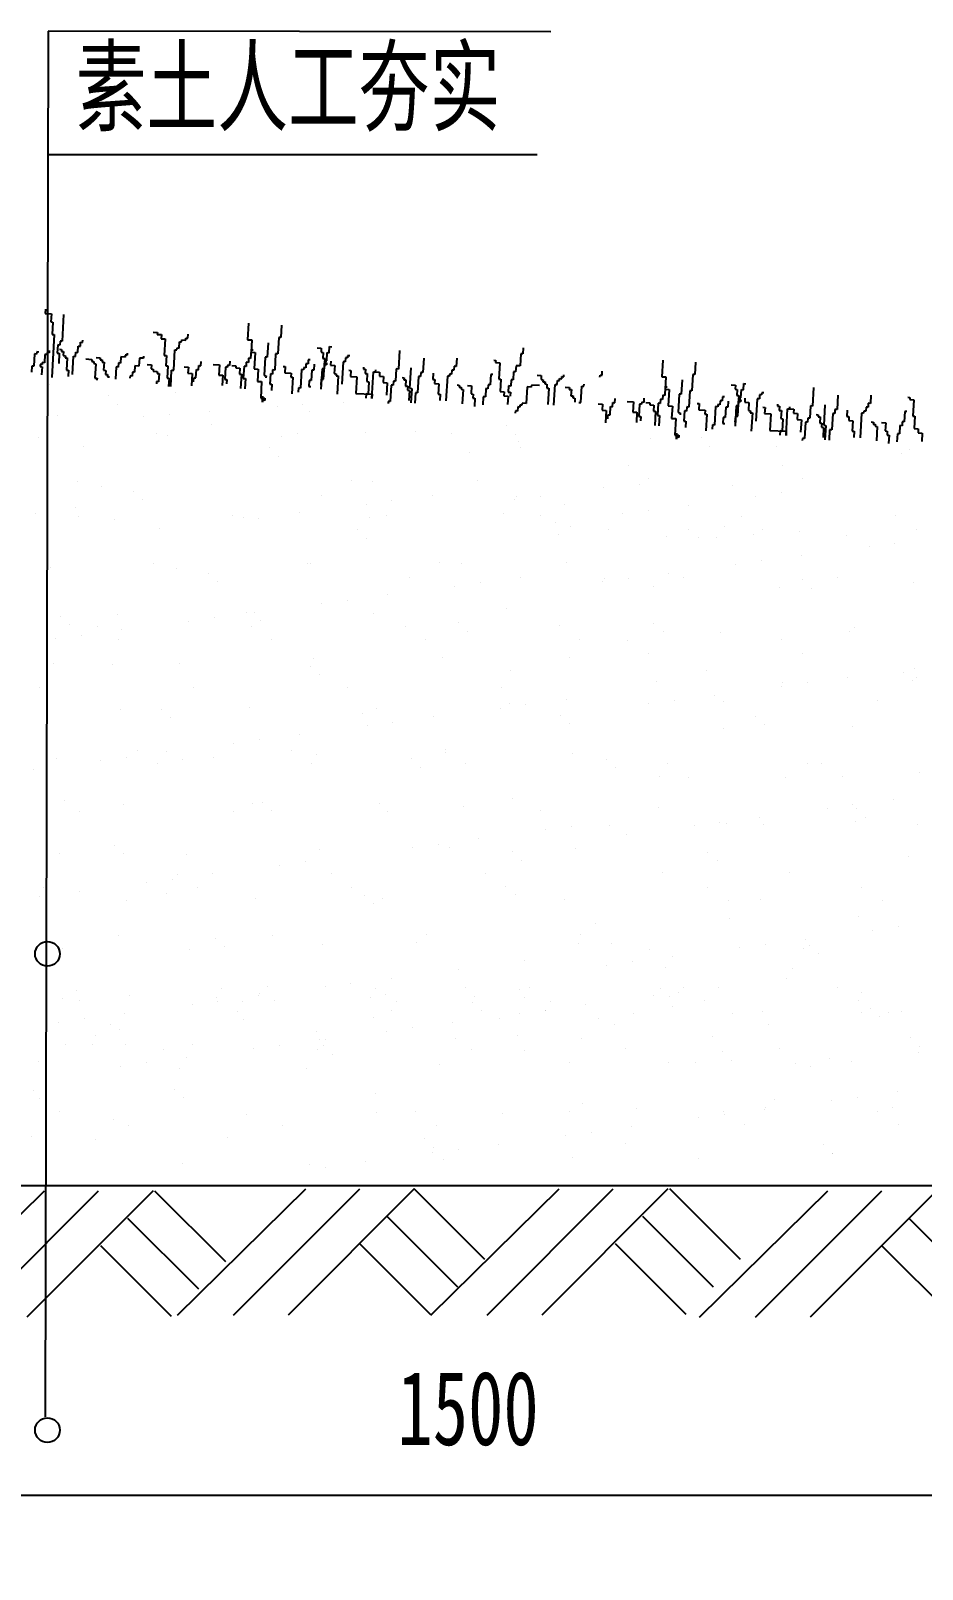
# Model space of a CAD drawing. Extents: x -1852 to 2348, y -1632 to 4031.
# Drawn here: x 326 to 686, y 2846 to 3468 of the extents above; entities that cross this region are included whole.
import ezdxf

# ---------------------------------------------------------------- set-up
doc = ezdxf.new("R2010")
doc.units = 0
doc.header["$MEASUREMENT"] = 0
doc.layers.get('0').update_dxf_attribs({"linetype": 'CONTINUOUS'})
doc.layers.get('DEFPOINTS').update_dxf_attribs({"linetype": 'CONTINUOUS'})
for name, color, linetype in [('LEVEL', 2, 'CONTINUOUS'), ('STAIR', 140, 'CONTINUOUS'), ('TEXT', 41, 'CONTINUOUS'), ('TREE', 3, 'CONTINUOUS')]:
    doc.layers.add(name, color=color, linetype=linetype)
doc.styles.add('HZ', font='simplex.shx', dxfattribs={"width": 0.7, "bigfont": 'hztxt.shx'})
doc.styles.add('STYLE1', font='simsun.ttf', dxfattribs={"width": 0.7})
doc.styles.add('XREF1$0$STYLE3', font='simsun.ttf', dxfattribs={"width": 0.7})
doc.dimstyles.new('STANDARD-1', dxfattribs={"dimscale": 0, "dimtxt": 450, "dimasz": 300, "dimexe": 300, "dimexo": 300, "dimgap": 200, "dimtad": 1, "dimdec": 0, "dimzin": 0, "dimtxsty": 'HZ', "dimcen": 300, "dimdle": 300, "dimclrd": 40, "dimclre": 40, "dimclrt": 41, "dimazin": 3, "dimtfac": 1, "dimtdec": 0, "dimtofl": 0, "dimtmove": 0, "dimatfit": 3, "dimtvp": 1.5, "dimtolj": 1, "dimtzin": 0})

# ---------------------------------------------------------------- blocks, each defined once
blk = doc.blocks.new('DI')
at = {"layer": 'STAIR'}
for p, q in [((-51.91, -51.04), (0, 0)), ((-29.24, -51.04), (21.82, 0.03)), ((43.91, 0.03), (-7.16, -51.04)), ((73.35, -51.04), (124.39, 0)), ((146.47, 0), (95.44, -51.04)), ((72.47, -28.63), (43.86, -0.02)), ((50.65, -51.04), (102.55, 0)), ((175.85, -28.63), (147.24, -0.02)), ((32.82, -11.06), (61.43, -39.67)), ((136.19, -11.06), (164.8, -39.67)), ((21.77, -22.11), (50.38, -50.72)), ((125.15, -22.11), (153.76, -50.72))]:
    blk.add_line(p, q, dxfattribs=at)
blk = doc.blocks.new('_ARCHTICK')
at = {"color": 0, "linetype": 'BYBLOCK', "const_width": 0.15}
blk.add_lwpolyline([(-0.5, -0.5), (0.5, 0.5)], dxfattribs=at)
blk = doc.blocks.new('*D63')
at = {"color": 40, "linetype": 'BYBLOCK'}
for p, q in [((-277.47, 2875.96), (1282.33, 2875.96)), ((-247.47, 2870.14), (-247.47, 2845.96)), ((1252.33, 2870.14), (1252.33, 2845.96))]:
    blk.add_line(p, q, dxfattribs=at)
at = {"layer": 'DEFPOINTS', "color": 0, "linetype": 'BYBLOCK'}
for p in [(-247.47, 2900.14), (1252.33, 2900.14), (1252.33, 2875.96)]:
    blk.add_point(p, dxfattribs=at)
at = {"color": 40, "linetype": 'BYBLOCK', "xscale": 20, "yscale": 20, "zscale": 20, "rotation": 180}
blk.add_blockref('_ARCHTICK', (-247.47, 2875.96), dxfattribs=at)
at = {"color": 40, "linetype": 'BYBLOCK', "xscale": 20, "yscale": 20, "zscale": 20}
blk.add_blockref('_ARCHTICK', (1252.33, 2875.96), dxfattribs=at)
at = {"color": 41, "linetype": 'BYBLOCK', "insert": (502.43, 2910.96), "char_height": 30, "attachment_point": 5, "style": 'XREF1$0$STYLE3'}
blk.add_mtext('\\A1;1500', dxfattribs=at)

msp = doc.modelspace()

# ---------------------------------------------------------------- linework, layer by layer
at = {"color": 40, "linetype": 'BYBLOCK'}
msp.add_line((952.53, 3001.02), (-247.47, 3001.02), dxfattribs=at)
at = {"layer": 'LEVEL', "linetype": 'CONTINUOUS'}
for centre in [(332.28, 3094.94), (332.28, 2902.24)]:
    msp.add_circle(centre, 5, dxfattribs=at)
at = {"layer": 'TEXT', "linetype": 'CONTINUOUS'}
for p, q in [((331.55, 2907.57), (332.68, 3468.25)), ((332.61, 3468.42), (535.9, 3468.09)), ((332.61, 3418.42), (530.33, 3418.42))]:
    msp.add_line(p, q, dxfattribs=at)
at = {"layer": 'TREE', "linetype": 'CONTINUOUS'}
for p, q in [((331.47, 3355.72), (331.38, 3354.06)), ((331.38, 3354.06), (333.87, 3353.92)), ((333.87, 3353.92), (333.67, 3350.6)), ((333.67, 3350.6), (334.5, 3350.55)), ((334.5, 3350.55), (334.21, 3345.57)), ((338.85, 3353.62), (338.22, 3342.84)), ((413.65, 3350.06), (413.26, 3343.43)), ((426.94, 3349.28), (426.65, 3344.3)), ((335.04, 3345.52), (334.02, 3328.11)), ((334.21, 3345.57), (335.04, 3345.52)), ((337.39, 3342.89), (337.29, 3341.23)), ((338.22, 3342.84), (337.39, 3342.89)), ((346.52, 3342.35), (346.57, 3343.18)), ((375.11, 3346.5), (376.77, 3346.4)), ((376.77, 3346.4), (376.72, 3345.57)), ((376.72, 3345.57), (378.38, 3345.48)), ((378.38, 3345.48), (378.28, 3343.82)), ((378.28, 3343.82), (379.94, 3343.72)), ((379.94, 3343.72), (379.55, 3337.08)), ((386.54, 3342.5), (386.59, 3343.33)), ((386.59, 3343.33), (388.25, 3343.23)), ((388.25, 3343.23), (388.3, 3344.06)), ((388.3, 3344.06), (389.13, 3344.01)), ((389.13, 3344.01), (389.23, 3345.67)), ((413.26, 3343.43), (414.93, 3343.33)), ((414.93, 3343.33), (414.63, 3338.35)), ((425.82, 3344.35), (425.43, 3337.72)), ((426.65, 3344.3), (425.82, 3344.35)), ((327.08, 3337.67), (326.79, 3332.69)), ((327.91, 3337.62), (327.08, 3337.67)), ((327.96, 3338.45), (327.91, 3337.62)), ((328.79, 3338.4), (327.96, 3338.45)), ((331.23, 3337.43), (331.04, 3334.11)), ((332.06, 3337.38), (331.23, 3337.43)), ((332.11, 3338.21), (332.06, 3337.38)), ((332.94, 3338.16), (332.11, 3338.21)), ((332.99, 3338.99), (332.94, 3338.16)), ((336.46, 3341.28), (336.26, 3337.96)), ((336.26, 3337.96), (337.09, 3337.91)), ((337.29, 3341.23), (336.46, 3341.28)), ((337.09, 3337.91), (336.85, 3333.77)), ((337.19, 3339.57), (338.02, 3339.52)), ((338.02, 3339.52), (337.97, 3338.69)), ((337.97, 3338.69), (338.8, 3338.65)), ((338.8, 3338.65), (338.71, 3336.99)), ((338.71, 3336.99), (339.54, 3336.94)), ((339.54, 3336.94), (339.49, 3336.11)), ((342.42, 3329.28), (342.86, 3336.74)), ((342.86, 3336.74), (343.69, 3336.69)), ((343.69, 3336.69), (343.79, 3338.35)), ((343.79, 3338.35), (344.62, 3338.3)), ((344.62, 3338.3), (344.76, 3340.79)), ((344.76, 3340.79), (345.6, 3340.74)), ((345.6, 3340.74), (345.69, 3342.4)), ((345.69, 3342.4), (346.52, 3342.35)), ((362.01, 3336.45), (361.87, 3333.96)), ((363.67, 3336.35), (362.01, 3336.45)), ((363.72, 3337.18), (363.67, 3336.35)), ((364.55, 3337.13), (363.72, 3337.18)), ((364.6, 3337.96), (364.55, 3337.13)), ((371.2, 3336.74), (371.15, 3335.91)), ((379.55, 3337.08), (380.38, 3337.03)), ((380.38, 3337.03), (380.14, 3332.89)), ((383.36, 3331.03), (383.85, 3339.33)), ((383.85, 3339.33), (384.68, 3339.28)), ((384.68, 3339.28), (384.73, 3340.11)), ((384.73, 3340.11), (385.56, 3340.06)), ((385.56, 3340.06), (385.71, 3342.55)), ((385.71, 3342.55), (386.54, 3342.5)), ((414.68, 3339.18), (414.49, 3335.86)), ((414.63, 3338.35), (416.29, 3338.25)), ((415.51, 3339.13), (414.68, 3339.18)), ((416.29, 3338.25), (415.9, 3331.62)), ((421.52, 3342.11), (421.18, 3336.3)), ((424.6, 3337.77), (424.21, 3331.13)), ((425.43, 3337.72), (424.6, 3337.77)), ((441.41, 3340.11), (443.07, 3340.01)), ((443.07, 3340.01), (442.97, 3338.35)), ((442.97, 3338.35), (443.8, 3338.3)), ((443.8, 3338.3), (443.66, 3335.81)), ((445.27, 3334.89), (445.46, 3338.2)), ((445.46, 3338.2), (446.29, 3338.16)), ((446.29, 3338.16), (446.44, 3340.64)), ((446.44, 3340.64), (447.27, 3340.6)), ((453.72, 3336.89), (453.67, 3336.06)), ((454.55, 3336.84), (453.72, 3336.89)), ((474.68, 3338.99), (474.24, 3331.52)), ((523.78, 3337.77), (523.49, 3332.79)), ((524.61, 3337.72), (523.78, 3337.77)), ((524.76, 3340.2), (524.61, 3337.72)), ((325.96, 3332.74), (325.81, 3330.25)), ((326.79, 3332.69), (325.96, 3332.74)), ((329.33, 3333.38), (329.28, 3332.55)), ((329.28, 3332.55), (330.11, 3332.5)), ((330.16, 3333.33), (329.33, 3333.38)), ((330.11, 3332.5), (329.91, 3329.18)), ((330.21, 3334.16), (330.16, 3333.33)), ((331.04, 3334.11), (330.21, 3334.16)), ((339.49, 3336.11), (340.32, 3336.06)), ((340.32, 3336.06), (340.03, 3331.08)), ((340.03, 3331.08), (340.86, 3331.03)), ((340.86, 3331.03), (340.71, 3328.55)), ((347.79, 3335.62), (350.29, 3335.47)), ((350.29, 3335.47), (350.24, 3334.64)), ((350.24, 3334.64), (351.07, 3334.6)), ((351.07, 3334.6), (351.02, 3333.77)), ((351.02, 3333.77), (351.85, 3333.72)), ((351.85, 3333.72), (351.51, 3327.91)), ((352, 3336.21), (353.66, 3336.11)), ((353.66, 3336.11), (353.61, 3335.28)), ((353.61, 3335.28), (354.44, 3335.23)), ((354.44, 3335.23), (354.39, 3334.4)), ((354.39, 3334.4), (355.22, 3334.35)), ((355.22, 3334.35), (355.03, 3331.03)), ((355.03, 3331.03), (355.86, 3330.99)), ((355.86, 3330.99), (355.76, 3329.33)), ((360.11, 3332.4), (359.82, 3327.42)), ((360.94, 3332.35), (360.11, 3332.4)), ((361.04, 3334.01), (360.94, 3332.35)), ((361.87, 3333.96), (361.04, 3334.01)), ((366.65, 3330.35), (366.56, 3328.69)), ((367.49, 3330.3), (366.65, 3330.35)), ((367.63, 3332.79), (367.49, 3330.3)), ((369.29, 3332.69), (367.63, 3332.79)), ((369.49, 3336.01), (369.29, 3332.69)), ((371.15, 3335.91), (369.49, 3336.01)), ((372.66, 3333.33), (374.33, 3333.23)), ((374.33, 3333.23), (374.23, 3331.57)), ((374.23, 3331.57), (375.06, 3331.52)), ((375.06, 3331.52), (375.01, 3330.69)), ((375.01, 3330.69), (376.67, 3330.59)), ((376.67, 3330.59), (376.62, 3329.77)), ((380.14, 3332.89), (380.97, 3332.84)), ((380.97, 3332.84), (380.68, 3327.86)), ((382.14, 3324.45), (382.53, 3331.08)), ((382.53, 3331.08), (383.36, 3331.03)), ((387.62, 3332.45), (389.28, 3332.35)), ((389.28, 3332.35), (389.13, 3329.86)), ((392.35, 3328.01), (392.55, 3331.33)), ((392.55, 3331.33), (393.38, 3331.28)), ((393.38, 3331.28), (393.48, 3332.94)), ((393.48, 3332.94), (394.31, 3332.89)), ((394.31, 3332.89), (394.41, 3334.55)), ((399.34, 3333.42), (401.83, 3333.28)), ((401.83, 3333.28), (401.59, 3329.13)), ((404.28, 3332.3), (403.98, 3327.33)), ((405.11, 3332.25), (404.28, 3332.3)), ((405.16, 3333.08), (405.11, 3332.25)), ((405.99, 3333.03), (405.16, 3333.08)), ((406.08, 3334.69), (405.99, 3333.03)), ((406.82, 3332.98), (408.48, 3332.89)), ((408.48, 3332.89), (408.43, 3332.06)), ((408.43, 3332.06), (410.09, 3331.96)), ((410.09, 3331.96), (409.94, 3329.47)), ((411.8, 3332.69), (411.51, 3327.72)), ((412.63, 3332.64), (411.8, 3332.69)), ((412.73, 3334.3), (412.63, 3332.64)), ((413.56, 3334.25), (412.73, 3334.3)), ((413.66, 3335.91), (413.56, 3334.25)), ((414.49, 3335.86), (413.66, 3335.91)), ((415.9, 3331.62), (417.57, 3331.52)), ((417.57, 3331.52), (417.27, 3326.54)), ((420.35, 3336.35), (419.91, 3328.89)), ((421.18, 3336.3), (420.35, 3336.35)), ((423.38, 3331.18), (423.28, 3329.52)), ((424.21, 3331.13), (423.38, 3331.18)), ((427.63, 3332.59), (428.46, 3332.55)), ((428.46, 3332.55), (428.31, 3330.06)), ((435.06, 3331.33), (434.62, 3323.86)), ((435.89, 3331.28), (435.06, 3331.33)), ((435.94, 3332.11), (435.89, 3331.28)), ((436.77, 3332.06), (435.94, 3332.11)), ((436.86, 3333.72), (436.77, 3332.06)), ((437.7, 3333.67), (436.86, 3333.72)), ((437.79, 3335.33), (437.7, 3333.67)), ((438.62, 3335.28), (437.79, 3335.33)), ((439.21, 3331.08), (438.97, 3326.93)), ((440.04, 3331.03), (439.21, 3331.08)), ((440.19, 3333.52), (440.04, 3331.03)), ((443.41, 3331.67), (442.92, 3323.37)), ((444.24, 3331.62), (443.41, 3331.67)), ((443.66, 3335.81), (444.49, 3335.77)), ((444, 3327.47), (444.44, 3334.94)), ((444.34, 3333.28), (444.24, 3331.62)), ((445.17, 3333.23), (444.34, 3333.28)), ((444.49, 3335.77), (444.39, 3334.11)), ((444.39, 3334.11), (445.22, 3334.06)), ((444.44, 3334.94), (445.27, 3334.89)), ((445.22, 3334.06), (445.17, 3333.23)), ((446.93, 3334.79), (446.83, 3333.13)), ((446.83, 3333.13), (448.49, 3333.03)), ((448.49, 3333.03), (448.3, 3329.72)), ((451.91, 3334.5), (451.38, 3325.37)), ((452.74, 3334.45), (451.91, 3334.5)), ((452.84, 3336.11), (452.74, 3334.45)), ((453.67, 3336.06), (452.84, 3336.11)), ((454.21, 3331.03), (455.04, 3330.98)), ((455.04, 3330.98), (454.89, 3328.5)), ((460.12, 3332.35), (460.07, 3331.52)), ((460.07, 3331.52), (460.9, 3331.47)), ((460.9, 3331.47), (460.81, 3329.81)), ((463.54, 3319.66), (464.18, 3330.45)), ((464.18, 3330.45), (465.01, 3330.4)), ((465.01, 3330.4), (465.06, 3331.23)), ((465.01, 3330.4), (466.67, 3330.3)), ((466.67, 3330.3), (466.57, 3328.64)), ((473.41, 3331.57), (473.12, 3326.59)), ((474.24, 3331.52), (473.41, 3331.57)), ((479.27, 3332.06), (478.79, 3323.76)), ((483.33, 3330.15), (483.23, 3328.5)), ((484.16, 3330.11), (483.33, 3330.15)), ((484.5, 3335.91), (484.16, 3330.11)), ((495.89, 3331.08), (495.79, 3329.42)), ((496.72, 3331.03), (495.89, 3331.08)), ((496.81, 3332.69), (496.72, 3331.03)), ((497.65, 3332.64), (496.81, 3332.69)), ((497.84, 3335.96), (497.65, 3332.64)), ((512.79, 3335.08), (513.62, 3335.03)), ((513.62, 3335.03), (513.57, 3334.2)), ((513.57, 3334.2), (515.23, 3334.11)), ((515.23, 3334.11), (514.84, 3327.47)), ((520.85, 3330.45), (520.66, 3327.13)), ((521.68, 3330.4), (520.85, 3330.45)), ((521.83, 3332.89), (521.68, 3330.4)), ((523.49, 3332.79), (521.83, 3332.89)), ((556.64, 3329.04), (556.73, 3330.7)), ((581.16, 3335.09), (580.77, 3328.46)), ((594.45, 3334.31), (594.16, 3329.33)), ((333.01, 3325.25), (333.01, 3325.25)), ((351.51, 3327.91), (352.34, 3327.86)), ((352.34, 3327.86), (352.29, 3327.03)), ((355.76, 3329.33), (356.59, 3329.28)), ((356.59, 3329.28), (356.54, 3328.45)), ((356.54, 3328.45), (357.37, 3328.4)), ((365.73, 3328.74), (365.68, 3327.91)), ((366.56, 3328.69), (365.73, 3328.74)), ((376.43, 3326.45), (376.38, 3325.62)), ((377.26, 3326.4), (376.43, 3326.45)), ((376.62, 3329.77), (377.45, 3329.72)), ((377.45, 3329.72), (377.26, 3326.4)), ((380.68, 3327.86), (381.51, 3327.81)), ((381.51, 3327.81), (381.31, 3324.5)), ((389.13, 3329.86), (390.79, 3329.77)), ((390.79, 3329.77), (390.5, 3324.79)), ((391.43, 3326.4), (391.52, 3328.06)), ((391.52, 3328.06), (392.35, 3328.01)), ((401.59, 3329.13), (403.25, 3329.03)), ((403.25, 3329.03), (403.01, 3324.89)), ((403.98, 3327.33), (404.81, 3327.28)), ((404.81, 3327.28), (404.72, 3325.62)), ((409.94, 3329.47), (410.77, 3329.42)), ((410.77, 3329.42), (410.43, 3323.62)), ((411.51, 3327.72), (412.34, 3327.67)), ((412.34, 3327.67), (412.09, 3323.52)), ((417.27, 3326.54), (418.93, 3326.45)), ((418.93, 3326.45), (418.54, 3319.81)), ((419.91, 3328.89), (420.74, 3328.84)), ((420.74, 3328.84), (420.69, 3328.01)), ((422.45, 3329.57), (422.21, 3325.42)), ((422.21, 3325.42), (423.04, 3325.37)), ((423.28, 3329.52), (422.45, 3329.57)), ((423.04, 3325.37), (422.89, 3322.89)), ((428.31, 3330.06), (430.81, 3329.91)), ((430.81, 3329.91), (430.71, 3328.25)), ((430.71, 3328.25), (431.54, 3328.2)), ((431.54, 3328.2), (431.15, 3321.57)), ((438.14, 3326.98), (437.99, 3324.5)), ((437.99, 3324.5), (438.82, 3324.45)), ((438.97, 3326.93), (438.14, 3326.98)), ((443.02, 3325.03), (443.17, 3327.52)), ((443.17, 3327.52), (444, 3327.47)), ((448.3, 3329.72), (449.13, 3329.67)), ((449.13, 3329.67), (449.08, 3328.84)), ((449.08, 3328.84), (449.91, 3328.79)), ((449.91, 3328.79), (449.47, 3321.32)), ((454.89, 3328.5), (457.39, 3328.35)), ((457.39, 3328.35), (457, 3321.71)), ((460.81, 3329.81), (461.64, 3329.76)), ((461.64, 3329.76), (461.44, 3326.45)), ((461.44, 3326.45), (462.27, 3326.4)), ((462.27, 3326.4), (461.98, 3321.42)), ((466.57, 3328.64), (468.23, 3328.54)), ((468.23, 3328.54), (468.09, 3326.06)), ((468.09, 3326.06), (469.75, 3325.96)), ((469.75, 3325.96), (469.46, 3320.98)), ((471.36, 3325.03), (470.97, 3318.4)), ((472.19, 3324.98), (471.36, 3325.03)), ((472.29, 3326.64), (472.19, 3324.98)), ((473.12, 3326.59), (472.29, 3326.64)), ((475.71, 3328.11), (476.54, 3328.06)), ((476.54, 3328.06), (476.49, 3327.23)), ((476.49, 3327.23), (477.32, 3327.18)), ((477.32, 3327.18), (477.17, 3324.69)), ((477.17, 3324.69), (478.01, 3324.64)), ((478.01, 3324.64), (477.91, 3322.98)), ((482.4, 3328.54), (482.01, 3321.91)), ((483.23, 3328.5), (482.4, 3328.54)), ((488.31, 3329.86), (488.17, 3327.37)), ((488.17, 3327.37), (489, 3327.32)), ((489, 3327.32), (488.9, 3325.67)), ((488.9, 3325.67), (490.56, 3325.57)), ((490.56, 3325.57), (490.32, 3321.42)), ((494.08, 3328.69), (493.49, 3318.74)), ((494.91, 3328.64), (494.08, 3328.69)), ((494.96, 3329.47), (494.91, 3328.64)), ((495.79, 3329.42), (494.96, 3329.47)), ((498.04, 3325.13), (498.87, 3325.08)), ((498.87, 3325.08), (498.82, 3324.25)), ((498.82, 3324.25), (499.65, 3324.2)), ((499.65, 3324.2), (499.6, 3323.37)), ((502.19, 3324.88), (503.85, 3324.79)), ((503.85, 3324.79), (503.66, 3321.47)), ((510.55, 3325.23), (510.45, 3323.57)), ((511.38, 3325.18), (510.55, 3325.23)), ((511.62, 3329.32), (511.38, 3325.18)), ((512.45, 3329.28), (511.62, 3329.32)), ((514.84, 3327.47), (515.67, 3327.42)), ((515.67, 3327.42), (515.38, 3322.45)), ((518.85, 3324.74), (518.71, 3322.25)), ((519.68, 3324.69), (518.85, 3324.74)), ((519.83, 3327.18), (519.68, 3324.69)), ((520.66, 3327.13), (519.83, 3327.18)), ((526.33, 3324.3), (525.94, 3317.66)), ((527.99, 3324.2), (526.33, 3324.3)), ((528.04, 3325.03), (527.99, 3324.2)), ((531.36, 3324.84), (528.04, 3325.03)), ((530.38, 3329.05), (532.04, 3328.96)), ((532.04, 3328.96), (531.94, 3327.3)), ((531.94, 3327.3), (532.77, 3327.25)), ((532.77, 3327.25), (532.72, 3326.42)), ((532.72, 3326.42), (533.56, 3326.37)), ((533.56, 3326.37), (533.51, 3325.54)), ((533.51, 3325.54), (534.34, 3325.49)), ((534.34, 3325.49), (534.24, 3323.83)), ((537.17, 3317), (537.66, 3325.3)), ((537.66, 3325.3), (538.49, 3325.25)), ((538.49, 3325.25), (538.59, 3326.91)), ((538.59, 3326.91), (539.42, 3326.86)), ((539.42, 3326.86), (539.47, 3327.69)), ((539.47, 3327.69), (540.3, 3327.64)), ((540.3, 3327.64), (540.35, 3328.47)), ((540.35, 3328.47), (541.18, 3328.42)), ((541.18, 3328.42), (541.23, 3329.25)), ((541.76, 3324.22), (543.43, 3324.13)), ((543.43, 3324.13), (543.38, 3323.3)), ((548.07, 3318.03), (548.46, 3324.66)), ((548.46, 3324.66), (549.29, 3324.61)), ((549.29, 3324.61), (549.34, 3325.44)), ((555.76, 3328.26), (555.81, 3329.09)), ((555.81, 3329.09), (556.64, 3329.04)), ((580.77, 3328.46), (582.44, 3328.36)), ((582.19, 3324.21), (582, 3320.89)), ((582.44, 3328.36), (582.14, 3323.38)), ((583.02, 3324.16), (582.19, 3324.21)), ((589.03, 3327.14), (588.69, 3321.33)), ((593.33, 3329.38), (592.94, 3322.75)), ((594.16, 3329.33), (593.33, 3329.38)), ((608.92, 3325.14), (610.58, 3325.04)), ((610.58, 3325.04), (610.48, 3323.38)), ((613.8, 3323.19), (613.95, 3325.67)), ((613.95, 3325.67), (614.78, 3325.63)), ((642.19, 3324.02), (641.75, 3316.55)), ((357.16, 3320.72), (357.16, 3320.72)), ((384.07, 3322.01), (384.07, 3322.01)), ((418.54, 3319.81), (420.21, 3319.71)), ((419.28, 3318.1), (419.42, 3320.59)), ((419.33, 3318.93), (419.28, 3318.1)), ((420.16, 3318.88), (419.33, 3318.93)), ((420.21, 3319.71), (420.16, 3318.88)), ((433.79, 3323.91), (433.69, 3322.25)), ((434.62, 3323.86), (433.79, 3323.91)), ((452, 3318.19), (452, 3318.19)), ((457, 3321.71), (463.64, 3321.32)), ((461.15, 3321.47), (461.05, 3319.81)), ((461.98, 3321.42), (461.15, 3321.47)), ((463.64, 3321.32), (463.54, 3319.66)), ((470.14, 3318.44), (470.09, 3317.62)), ((470.97, 3318.4), (470.14, 3318.44)), ((477.91, 3322.98), (478.74, 3322.93)), ((478.74, 3322.93), (478.49, 3318.79)), ((478.79, 3323.76), (479.62, 3323.71)), ((479.62, 3323.71), (479.28, 3317.91)), ((481.18, 3321.96), (480.94, 3317.81)), ((482.01, 3321.91), (481.18, 3321.96)), ((490.32, 3321.42), (491.15, 3321.37)), ((491.15, 3321.37), (491, 3318.88)), ((499.6, 3323.37), (500.43, 3323.32)), ((500.43, 3323.32), (500.09, 3317.52)), ((503.66, 3321.47), (504.49, 3321.42)), ((504.49, 3321.42), (504.39, 3319.76)), ((504.39, 3319.76), (505.22, 3319.71)), ((505.22, 3319.71), (505.03, 3316.4)), ((508.59, 3320.35), (508.4, 3317.03)), ((509.42, 3320.3), (508.59, 3320.35)), ((509.62, 3323.62), (509.42, 3320.3)), ((510.45, 3323.57), (509.62, 3323.62)), ((515.38, 3322.45), (517.04, 3322.35)), ((517.04, 3322.35), (516.95, 3320.69)), ((516.95, 3320.69), (518.61, 3320.59)), ((518.61, 3320.59), (518.41, 3317.27)), ((518.71, 3322.25), (519.54, 3322.2)), ((519.54, 3322.2), (519.44, 3320.54)), ((524.28, 3317.76), (524.23, 3316.93)), ((525.94, 3317.66), (524.28, 3317.76)), ((534.24, 3323.83), (535.07, 3323.79)), ((535.07, 3323.79), (534.68, 3317.15)), ((543.38, 3323.3), (544.21, 3323.25)), ((544.21, 3323.25), (544.06, 3320.76)), ((544.06, 3320.76), (544.89, 3320.71)), ((544.89, 3320.71), (544.84, 3319.88)), ((544.84, 3319.88), (545.67, 3319.83)), ((545.67, 3319.83), (545.58, 3318.17)), ((547.24, 3318.08), (548.07, 3318.03)), ((560.89, 3316.31), (560.99, 3317.97)), ((560.99, 3317.97), (561.82, 3317.92)), ((561.82, 3317.92), (561.92, 3319.58)), ((566.85, 3318.45), (569.34, 3318.31)), ((569.34, 3318.31), (569.1, 3314.16)), ((572.66, 3318.11), (572.62, 3317.28)), ((573.5, 3318.06), (572.66, 3318.11)), ((573.59, 3319.72), (573.5, 3318.06)), ((574.33, 3318.01), (575.99, 3317.92)), ((575.99, 3317.92), (575.94, 3317.09)), ((579.31, 3317.72), (579.02, 3312.75)), ((580.14, 3317.67), (579.31, 3317.72)), ((580.24, 3319.33), (580.14, 3317.67)), ((581.07, 3319.28), (580.24, 3319.33)), ((581.17, 3320.94), (581.07, 3319.28)), ((582, 3320.89), (581.17, 3320.94)), ((582.14, 3323.38), (583.8, 3323.28)), ((583.8, 3323.28), (583.41, 3316.65)), ((587.86, 3321.38), (587.42, 3313.92)), ((588.69, 3321.33), (587.86, 3321.38)), ((592.11, 3322.8), (591.72, 3316.16)), ((592.94, 3322.75), (592.11, 3322.8)), ((604.37, 3318.75), (604.28, 3317.09)), ((605.2, 3318.7), (604.37, 3318.75)), ((605.3, 3320.36), (605.2, 3318.7)), ((606.13, 3320.31), (605.3, 3320.36)), ((607.7, 3318.55), (607.55, 3316.06)), ((610.48, 3323.38), (611.31, 3323.33)), ((611.31, 3323.33), (611.17, 3320.84)), ((611.17, 3320.84), (612, 3320.8)), ((611.51, 3312.5), (611.95, 3319.97)), ((611.85, 3318.31), (611.75, 3316.65)), ((612.68, 3318.26), (611.85, 3318.31)), ((612, 3320.8), (611.9, 3319.14)), ((611.9, 3319.14), (612.73, 3319.09)), ((611.95, 3319.97), (612.78, 3319.92)), ((612.73, 3319.09), (612.68, 3318.26)), ((612.78, 3319.92), (612.97, 3323.23)), ((612.97, 3323.23), (613.8, 3323.19)), ((614.44, 3319.82), (614.34, 3318.16)), ((614.34, 3318.16), (616, 3318.06)), ((616, 3318.06), (615.81, 3314.75)), ((619.42, 3319.53), (618.89, 3310.4)), ((620.25, 3319.48), (619.42, 3319.53)), ((620.35, 3321.14), (620.25, 3319.48)), ((621.18, 3321.09), (620.35, 3321.14)), ((621.23, 3321.92), (621.18, 3321.09)), ((622.06, 3321.87), (621.23, 3321.92)), ((652.01, 3320.94), (651.67, 3315.14)), ((664.32, 3317.72), (664.23, 3316.06)), ((665.15, 3317.67), (664.32, 3317.72)), ((665.35, 3320.99), (665.15, 3317.67)), ((680.3, 3320.11), (681.13, 3320.06)), ((681.13, 3320.06), (681.08, 3319.23)), ((681.08, 3319.23), (682.74, 3319.14)), ((682.74, 3319.14), (682.35, 3312.5)), ((336.37, 3312.85), (336.37, 3312.85)), ((360.64, 3317.13), (360.64, 3317.13)), ((371.01, 3312.33), (371.01, 3312.33)), ((381.48, 3313.09), (381.48, 3313.09)), ((397.84, 3314.27), (397.84, 3314.27)), ((425.17, 3316.25), (425.17, 3316.25)), ((435.64, 3317.01), (435.64, 3317.01)), ((438.13, 3314.19), (438.13, 3314.19)), ((521.59, 3314.59), (521.54, 3313.76)), ((522.42, 3314.54), (521.59, 3314.59)), ((522.52, 3316.2), (522.42, 3314.54)), ((523.35, 3316.15), (522.52, 3316.2)), ((523.4, 3316.98), (523.35, 3316.15)), ((524.23, 3316.93), (523.4, 3316.98)), ((555.12, 3317.48), (556.79, 3317.38)), ((556.79, 3317.38), (556.64, 3314.89)), ((556.64, 3314.89), (558.3, 3314.79)), ((558.3, 3314.79), (558.01, 3309.82)), ((558.94, 3311.43), (559.03, 3313.09)), ((559.03, 3313.09), (559.86, 3313.04)), ((559.86, 3313.04), (560.06, 3316.36)), ((560.06, 3316.36), (560.89, 3316.31)), ((569.1, 3314.16), (570.76, 3314.06)), ((570.76, 3314.06), (570.52, 3309.92)), ((571.79, 3317.33), (571.49, 3312.36)), ((571.49, 3312.36), (572.32, 3312.31)), ((572.62, 3317.28), (571.79, 3317.33)), ((572.32, 3312.31), (572.23, 3310.65)), ((575.94, 3317.09), (577.6, 3316.99)), ((577.6, 3316.99), (577.45, 3314.5)), ((577.45, 3314.5), (578.28, 3314.45)), ((578.28, 3314.45), (577.94, 3308.65)), ((579.02, 3312.75), (579.85, 3312.7)), ((579.85, 3312.7), (579.6, 3308.55)), ((583.41, 3316.65), (585.07, 3316.55)), ((585.07, 3316.55), (584.78, 3311.57)), ((584.78, 3311.57), (586.44, 3311.48)), ((586.44, 3311.48), (586.05, 3304.84)), ((587.42, 3313.92), (588.25, 3313.87)), ((588.25, 3313.87), (588.2, 3313.04)), ((589.96, 3314.6), (589.72, 3310.45)), ((590.79, 3314.55), (589.96, 3314.6)), ((590.89, 3316.21), (590.79, 3314.55)), ((591.72, 3316.16), (590.89, 3316.21)), ((595.14, 3317.62), (595.97, 3317.58)), ((595.97, 3317.58), (595.82, 3315.09)), ((595.82, 3315.09), (598.32, 3314.94)), ((598.32, 3314.94), (598.22, 3313.28)), ((598.22, 3313.28), (599.05, 3313.23)), ((599.05, 3313.23), (598.66, 3306.6)), ((602.57, 3316.36), (602.13, 3308.89)), ((603.4, 3316.31), (602.57, 3316.36)), ((603.45, 3317.14), (603.4, 3316.31)), ((604.28, 3317.09), (603.45, 3317.14)), ((605.65, 3312.01), (605.5, 3309.52)), ((606.48, 3311.96), (605.65, 3312.01)), ((606.72, 3316.11), (606.48, 3311.96)), ((607.55, 3316.06), (606.72, 3316.11)), ((610.92, 3316.7), (610.43, 3308.4)), ((610.53, 3310.06), (610.68, 3312.55)), ((610.68, 3312.55), (611.51, 3312.5)), ((611.75, 3316.65), (610.92, 3316.7)), ((615.81, 3314.75), (616.64, 3314.7)), ((616.64, 3314.7), (616.59, 3313.87)), ((616.59, 3313.87), (617.42, 3313.82)), ((617.42, 3313.82), (616.98, 3306.35)), ((621.72, 3316.06), (622.55, 3316.01)), ((622.55, 3316.01), (622.4, 3313.53)), ((622.4, 3313.53), (624.9, 3313.38)), ((624.9, 3313.38), (624.51, 3306.74)), ((627.63, 3317.38), (627.58, 3316.55)), ((627.58, 3316.55), (628.41, 3316.5)), ((628.41, 3316.5), (628.32, 3314.84)), ((628.32, 3314.84), (629.15, 3314.79)), ((629.15, 3314.79), (628.95, 3311.48)), ((628.95, 3311.48), (629.78, 3311.43)), ((631.05, 3304.69), (631.69, 3315.48)), ((631.69, 3315.48), (632.52, 3315.43)), ((632.52, 3315.43), (632.57, 3316.26)), ((632.52, 3315.43), (634.18, 3315.33)), ((634.18, 3315.33), (634.08, 3313.67)), ((634.08, 3313.67), (635.74, 3313.57)), ((635.74, 3313.57), (635.6, 3311.09)), ((639.8, 3311.67), (639.7, 3310.01)), ((640.63, 3311.62), (639.8, 3311.67)), ((640.92, 3316.6), (640.63, 3311.62)), ((641.75, 3316.55), (640.92, 3316.6)), ((643.22, 3313.14), (644.05, 3313.09)), ((644.05, 3313.09), (644, 3312.26)), ((644, 3312.26), (644.83, 3312.21)), ((644.83, 3312.21), (644.68, 3309.72)), ((646.78, 3317.09), (646.3, 3308.79)), ((649.91, 3313.57), (649.52, 3306.94)), ((650.74, 3313.53), (649.91, 3313.57)), ((650.84, 3315.18), (650.74, 3313.53)), ((651.67, 3315.14), (650.84, 3315.18)), ((655.82, 3314.89), (655.68, 3312.4)), ((655.68, 3312.4), (656.51, 3312.35)), ((656.51, 3312.35), (656.41, 3310.7)), ((661.59, 3313.72), (661, 3303.77)), ((662.42, 3313.67), (661.59, 3313.72)), ((662.47, 3314.5), (662.42, 3313.67)), ((663.3, 3314.45), (662.47, 3314.5)), ((663.4, 3316.11), (663.3, 3314.45)), ((664.23, 3316.06), (663.4, 3316.11)), ((679.13, 3314.35), (678.89, 3310.21)), ((679.96, 3314.31), (679.13, 3314.35)), ((682.35, 3312.5), (683.18, 3312.45)), ((683.18, 3312.45), (682.89, 3307.48)), ((376.35, 3305.31), (376.35, 3305.31)), ((398.55, 3309.31), (398.55, 3309.31)), ((433.53, 3305.42), (433.53, 3305.42)), ((460.74, 3305.77), (460.74, 3305.77)), ((481.02, 3306.37), (481.02, 3306.37)), ((495.81, 3305.54), (495.81, 3305.54)), ((517.98, 3308.81), (517.98, 3308.81)), ((586.79, 3303.13), (586.93, 3305.62)), ((589.72, 3310.45), (590.55, 3310.4)), ((590.55, 3310.4), (590.4, 3307.92)), ((601.3, 3308.94), (601.2, 3307.28)), ((602.13, 3308.89), (601.3, 3308.94)), ((605.5, 3309.52), (606.33, 3309.48)), ((624.51, 3306.74), (631.15, 3306.35)), ((628.66, 3306.5), (628.56, 3304.84)), ((629.49, 3306.45), (628.66, 3306.5)), ((629.78, 3311.43), (629.49, 3306.45)), ((631.15, 3306.35), (631.05, 3304.69)), ((635.6, 3311.09), (637.26, 3310.99)), ((637.26, 3310.99), (636.96, 3306.01)), ((638.87, 3310.06), (638.48, 3303.43)), ((639.7, 3310.01), (638.87, 3310.06)), ((644.68, 3309.72), (645.51, 3309.67)), ((645.51, 3309.67), (645.42, 3308.01)), ((645.42, 3308.01), (646.25, 3307.96)), ((646.25, 3307.96), (646, 3303.82)), ((646.3, 3308.79), (647.13, 3308.74)), ((647.13, 3308.74), (646.79, 3302.94)), ((648.69, 3306.99), (648.45, 3302.84)), ((649.52, 3306.94), (648.69, 3306.99)), ((656.41, 3310.7), (658.07, 3310.6)), ((658.07, 3310.6), (657.83, 3306.45)), ((657.83, 3306.45), (658.66, 3306.4)), ((658.66, 3306.4), (658.51, 3303.91)), ((665.55, 3310.16), (666.38, 3310.11)), ((666.38, 3310.11), (666.33, 3309.28)), ((666.33, 3309.28), (667.16, 3309.23)), ((667.16, 3309.23), (667.11, 3308.4)), ((667.11, 3308.4), (667.94, 3308.35)), ((667.94, 3308.35), (667.6, 3302.55)), ((669.7, 3309.91), (671.36, 3309.82)), ((671.36, 3309.82), (671.17, 3306.5)), ((671.17, 3306.5), (672, 3306.45)), ((672, 3306.45), (671.9, 3304.79)), ((676.1, 3305.38), (675.91, 3302.06)), ((676.93, 3305.33), (676.1, 3305.38)), ((677.13, 3308.65), (676.93, 3305.33)), ((677.96, 3308.6), (677.13, 3308.65)), ((678.05, 3310.26), (677.96, 3308.6)), ((678.89, 3310.21), (678.05, 3310.26)), ((682.89, 3307.48), (684.55, 3307.38)), ((684.55, 3307.38), (684.46, 3305.72)), ((684.46, 3305.72), (686.12, 3305.62)), ((686.12, 3305.62), (685.92, 3302.3)), ((328.59, 3304), (328.59, 3304)), ((347.01, 3300.32), (347.01, 3300.32)), ((380.94, 3304.67), (380.94, 3304.67)), ((421.94, 3299.64), (421.94, 3299.64)), ((427, 3304.43), (427, 3304.43)), ((521.46, 3305.22), (521.46, 3305.22)), ((522.92, 3302.23), (522.92, 3302.23)), ((523.53, 3299.74), (523.53, 3299.74)), ((576.04, 3303.47), (576.04, 3303.47)), ((586.05, 3304.84), (587.72, 3304.74)), ((586.84, 3303.96), (586.79, 3303.13)), ((587.67, 3303.91), (586.84, 3303.96)), ((587.72, 3304.74), (587.67, 3303.91)), ((596.78, 3303.97), (596.78, 3303.97)), ((600.26, 3300.38), (600.26, 3300.38)), ((627.1, 3300.23), (627.1, 3300.23)), ((637.65, 3303.47), (637.6, 3302.65)), ((638.48, 3303.43), (637.65, 3303.47)), ((671.9, 3304.79), (672.73, 3304.74)), ((672.73, 3304.74), (672.53, 3301.43)), ((425.62, 3296.26), (425.62, 3296.26)), ((503.14, 3297.87), (503.14, 3297.87)), ((677.74, 3297.44), (677.74, 3297.44)), ((681.14, 3299), (681.14, 3299)), ((455.24, 3286.59), (455.24, 3286.59)), ((567.17, 3292.48), (567.17, 3292.48)), ((575.61, 3287.11), (575.61, 3287.11)), ((629.46, 3292.59), (629.46, 3292.59)), ((637.89, 3287.22), (637.89, 3287.22)), ((344.43, 3285.86), (344.43, 3285.86)), ((353.97, 3283.97), (353.97, 3283.97)), ((366.92, 3282.08), (366.92, 3282.08)), ((463.89, 3286.08), (463.89, 3286.08)), ((487.91, 3280.42), (487.91, 3280.42)), ((506.4, 3286.34), (506.4, 3286.34)), ((557.17, 3283.77), (557.17, 3283.77)), ((571.88, 3284.92), (571.88, 3284.92)), ((609.52, 3284.44), (609.52, 3284.44)), ((629.09, 3281.42), (629.09, 3281.42)), ((343.7, 3275.37), (343.7, 3275.37)), ((370.6, 3278.7), (370.6, 3278.7)), ((443.02, 3280.31), (443.02, 3280.31)), ((461.24, 3276.9), (461.24, 3276.9)), ((471.65, 3278.28), (471.65, 3278.28)), ((521.21, 3278.61), (521.21, 3278.61)), ((521.97, 3280.11), (521.97, 3280.11)), ((531.62, 3279.98), (531.62, 3279.98)), ((541.59, 3276.73), (541.59, 3276.73)), ((575.25, 3274.33), (575.25, 3274.33)), ((591.51, 3276.47), (591.51, 3276.47)), ((618.68, 3280.05), (618.68, 3280.05)), ((327.44, 3273.23), (327.44, 3273.23)), ((344.69, 3272.06), (344.69, 3272.06)), ((359.22, 3270.87), (359.22, 3270.87)), ((406.97, 3272.18), (406.97, 3272.18)), ((411.57, 3271.54), (411.57, 3271.54)), ((417.82, 3271.19), (417.82, 3271.19)), ((434.08, 3273.33), (434.08, 3273.33)), ((462.73, 3271.29), (462.73, 3271.29)), ((469.25, 3272.29), (469.25, 3272.29)), ((516.75, 3273.24), (516.75, 3273.24)), ((531.54, 3272.4), (531.54, 3272.4)), ((537.67, 3269.38), (537.67, 3269.38)), ((564.84, 3272.96), (564.84, 3272.96)), ((613.11, 3272.09), (613.11, 3272.09)), ((675.39, 3272.2), (675.39, 3272.2)), ((377.63, 3267.19), (377.63, 3267.19)), ((457.66, 3266.5), (457.66, 3266.5)), ((461.35, 3263.12), (461.35, 3263.12)), ((538.87, 3264.73), (538.87, 3264.73)), ((543.69, 3267.65), (543.69, 3267.65)), ((559.26, 3266.6), (559.26, 3266.6)), ((582.55, 3263.74), (582.55, 3263.74)), ((591.79, 3266.67), (591.79, 3266.67)), ((595.48, 3263.3), (595.48, 3263.3)), ((603.11, 3263.38), (603.11, 3263.38)), ((605.97, 3267.77), (605.97, 3267.77)), ((617.82, 3264.52), (617.82, 3264.52)), ((621.54, 3266.72), (621.54, 3266.72)), ((636.57, 3265.69), (636.57, 3265.69)), ((655.46, 3264.05), (655.46, 3264.05)), ((683.83, 3266.83), (683.83, 3266.83)), ((637.45, 3256.08), (637.45, 3256.08)), ((664.61, 3259.66), (664.61, 3259.66)), ((675.02, 3261.03), (675.02, 3261.03)), ((333.43, 3251.09), (333.43, 3251.09)), ((375.05, 3252.72), (375.05, 3252.72)), ((384.59, 3250.84), (384.59, 3250.84)), ((437.33, 3252.83), (437.33, 3252.83)), ((438.61, 3252.79), (438.61, 3252.79)), ((490.96, 3253.45), (490.96, 3253.45)), ((499.62, 3252.95), (499.62, 3252.95)), ((542.13, 3253.21), (542.13, 3253.21)), ((610.78, 3252.57), (610.78, 3252.57)), ((621.19, 3253.94), (621.19, 3253.94)), ((397.54, 3248.95), (397.54, 3248.95)), ((401.23, 3245.57), (401.23, 3245.57)), ((478.75, 3247.18), (478.75, 3247.18)), ((496.97, 3243.77), (496.97, 3243.77)), ((507.38, 3245.14), (507.38, 3245.14)), ((523.64, 3247.28), (523.64, 3247.28)), ((556.94, 3245.48), (556.94, 3245.48)), ((557.7, 3246.97), (557.7, 3246.97)), ((567.35, 3246.85), (567.35, 3246.85)), ((577.32, 3243.6), (577.32, 3243.6)), ((583.61, 3248.99), (583.61, 3248.99)), ((589.62, 3247.26), (589.62, 3247.26)), ((628.48, 3243.35), (628.48, 3243.35)), ((637.73, 3246.28), (637.73, 3246.28)), ((651.91, 3247.37), (651.91, 3247.37)), ((682.5, 3245.3), (682.5, 3245.3)), ((453.55, 3238.05), (453.55, 3238.05)), ((469.81, 3240.19), (469.81, 3240.19)), ((641.41, 3242.91), (641.41, 3242.91)), ((337.42, 3231.39), (337.42, 3231.39)), ((360.48, 3232.33), (360.48, 3232.33)), ((399.71, 3230.97), (399.71, 3230.97)), ((412.83, 3233), (412.83, 3233)), ((415.97, 3233.11), (415.97, 3233.11)), ((443.14, 3236.68), (443.14, 3236.68)), ((463.99, 3232.76), (463.99, 3232.76)), ((518.01, 3234.7), (518.01, 3234.7)), ((341.11, 3228.02), (341.11, 3228.02)), ((352.41, 3227.36), (352.41, 3227.36)), ((362.14, 3226.02), (362.14, 3226.02)), ((389.3, 3229.6), (389.3, 3229.6)), ((414.69, 3227.47), (414.69, 3227.47)), ((418.63, 3229.63), (418.63, 3229.63)), ((476.97, 3227.58), (476.97, 3227.58)), ((498.66, 3228.94), (498.66, 3228.94)), ((502.34, 3225.56), (502.34, 3225.56)), ((539.25, 3227.69), (539.25, 3227.69)), ((577.6, 3228.73), (577.6, 3228.73)), ((581.29, 3225.35), (581.29, 3225.35)), ((604.37, 3224.84), (604.37, 3224.84)), ((656.72, 3225.51), (656.72, 3225.51)), ((658.81, 3226.96), (658.81, 3226.96)), ((335.47, 3222.51), (335.47, 3222.51)), ((345.88, 3223.88), (345.88, 3223.88)), ((360.84, 3221.98), (360.84, 3221.98)), ((423.12, 3222.1), (423.12, 3222.1)), ((485.41, 3222.21), (485.41, 3222.21)), ((547.69, 3222.32), (547.69, 3222.32)), ((566.98, 3221.9), (566.98, 3221.9)), ((629.26, 3222.01), (629.26, 3222.01)), ((334.69, 3212.55), (334.69, 3212.55)), ((358.5, 3212.07), (358.5, 3212.07)), ((385.85, 3212.3), (385.85, 3212.3)), ((439.87, 3214.25), (439.87, 3214.25)), ((492.22, 3214.92), (492.22, 3214.92)), ((543.38, 3214.67), (543.38, 3214.67)), ((575.41, 3216.52), (575.41, 3216.52)), ((637.7, 3216.64), (637.7, 3216.64)), ((438.53, 3211.39), (438.53, 3211.39)), ((442.22, 3208.01), (442.22, 3208.01)), ((519.74, 3209.62), (519.74, 3209.62)), ((598.69, 3209.41), (598.69, 3209.41)), ((655.89, 3206.72), (655.89, 3206.72)), ((678.72, 3208.72), (678.72, 3208.72)), ((683.05, 3210.3), (683.05, 3210.3)), ((683.76, 3206.76), (683.76, 3206.76)), ((328.92, 3202.53), (328.92, 3202.53)), ((391.2, 3202.64), (391.2, 3202.64)), ((453.49, 3202.75), (453.49, 3202.75)), ((515.77, 3202.87), (515.77, 3202.87)), ((578.58, 3205.06), (578.58, 3205.06)), ((602.05, 3199.64), (602.05, 3199.64)), ((629.22, 3203.21), (629.22, 3203.21)), ((629.74, 3204.81), (629.74, 3204.81)), ((639.63, 3204.58), (639.63, 3204.58)), ((682.4, 3205.34), (682.4, 3205.34)), ((361.74, 3193.8), (361.74, 3193.8)), ((378.41, 3193.83), (378.41, 3193.83)), ((414.09, 3194.46), (414.09, 3194.46)), ((465.25, 3194.22), (465.25, 3194.22)), ((515.41, 3194.41), (515.41, 3194.41)), ((519.27, 3196.17), (519.27, 3196.17)), ((525.82, 3195.79), (525.82, 3195.79)), ((542.08, 3197.93), (542.08, 3197.93)), ((575.38, 3196.12), (575.38, 3196.12)), ((585.79, 3197.5), (585.79, 3197.5)), ((605.78, 3197.18), (605.78, 3197.18)), ((668.06, 3197.29), (668.06, 3197.29)), ((382.1, 3190.45), (382.1, 3190.45)), ((459.62, 3192.06), (459.62, 3192.06)), ((461.58, 3187.33), (461.58, 3187.33)), ((471.99, 3188.7), (471.99, 3188.7)), ((488.25, 3190.84), (488.25, 3190.84)), ((539.65, 3191.38), (539.65, 3191.38)), ((543.34, 3188), (543.34, 3188)), ((618.6, 3191.17), (618.6, 3191.17)), ((622.28, 3187.79), (622.28, 3187.79)), ((418.15, 3181.61), (418.15, 3181.61)), ((434.41, 3183.75), (434.41, 3183.75)), ((605.63, 3186.31), (605.63, 3186.31)), ((657.98, 3186.98), (657.98, 3186.98)), ((368.56, 3177.27), (368.56, 3177.27)), ((380.58, 3176.66), (380.58, 3176.66)), ((407.74, 3180.24), (407.74, 3180.24)), ((430.84, 3177.39), (430.84, 3177.39)), ((441.13, 3175.71), (441.13, 3175.71)), ((493.12, 3177.5), (493.12, 3177.5)), ((493.48, 3176.38), (493.48, 3176.38)), ((544.64, 3176.14), (544.64, 3176.14)), ((326.74, 3169.58), (326.74, 3169.58)), ((335.95, 3174.01), (335.95, 3174.01)), ((353.91, 3173.15), (353.91, 3173.15)), ((364.32, 3174.52), (364.32, 3174.52)), ((376.99, 3171.9), (376.99, 3171.9)), ((387.11, 3173.77), (387.11, 3173.77)), ((399.5, 3174.51), (399.5, 3174.51)), ((439.28, 3172.01), (439.28, 3172.01)), ((479.53, 3173.82), (479.53, 3173.82)), ((483.21, 3170.44), (483.21, 3170.44)), ((501.56, 3172.13), (501.56, 3172.13)), ((558.47, 3173.61), (558.47, 3173.61)), ((562.16, 3170.24), (562.16, 3170.24)), ((583.13, 3171.81), (583.13, 3171.81)), ((639.68, 3171.85), (639.68, 3171.85)), ((645.41, 3171.93), (645.41, 3171.93)), ((579.84, 3166.52), (579.84, 3166.52)), ((591.57, 3166.44), (591.57, 3166.44)), ((631, 3166.28), (631, 3166.28)), ((653.85, 3166.55), (653.85, 3166.55)), ((685.02, 3168.22), (685.02, 3168.22)), ((339.38, 3156.96), (339.38, 3156.96)), ((415.35, 3155.93), (415.35, 3155.93)), ((419.4, 3156.27), (419.4, 3156.27)), ((520.53, 3157.63), (520.53, 3157.63)), ((674.33, 3157.37), (674.33, 3157.37)), ((345.07, 3152.44), (345.07, 3152.44)), ((363, 3155.26), (363, 3155.26)), ((407.36, 3152.56), (407.36, 3152.56)), ((423.09, 3152.89), (423.09, 3152.89)), ((466.51, 3155.68), (466.51, 3155.68)), ((469.64, 3152.67), (469.64, 3152.67)), ((500.61, 3154.5), (500.61, 3154.5)), ((531.92, 3152.78), (531.92, 3152.78)), ((579.56, 3154.29), (579.56, 3154.29)), ((620.49, 3150.28), (620.49, 3150.28)), ((647.66, 3153.86), (647.66, 3153.86)), ((658.07, 3155.23), (658.07, 3155.23)), ((659.59, 3153.6), (659.59, 3153.6)), ((663.27, 3150.23), (663.27, 3150.23)), ((533.85, 3145.06), (533.85, 3145.06)), ((544.26, 3146.43), (544.26, 3146.43)), ((559.65, 3146.98), (559.65, 3146.98)), ((593.82, 3146.77), (593.82, 3146.77)), ((604.23, 3148.14), (604.23, 3148.14)), ((606.89, 3147.77), (606.89, 3147.77)), ((621.93, 3147.1), (621.93, 3147.1)), ((659.24, 3148.44), (659.24, 3148.44)), ((684.21, 3147.21), (684.21, 3147.21)), ((359.28, 3138.72), (359.28, 3138.72)), ((480.02, 3137.97), (480.02, 3137.97)), ((490.43, 3139.34), (490.43, 3139.34)), ((494.74, 3137.84), (494.74, 3137.84)), ((506.69, 3141.48), (506.69, 3141.48)), ((545.9, 3137.6), (545.9, 3137.6)), ((566.65, 3143.19), (566.65, 3143.19)), ((337.21, 3135.48), (337.21, 3135.48)), ((362.97, 3135.34), (362.97, 3135.34)), ((388.37, 3135.23), (388.37, 3135.23)), ((436.59, 3132.25), (436.59, 3132.25)), ((442.39, 3137.18), (442.39, 3137.18)), ((520.52, 3136.26), (520.52, 3136.26)), ((524.21, 3132.88), (524.21, 3132.88)), ((599.47, 3136.05), (599.47, 3136.05)), ((603.15, 3132.67), (603.15, 3132.67)), ((680.67, 3134.28), (680.67, 3134.28)), ((382.76, 3125.17), (382.76, 3125.17)), ((384.71, 3127.19), (384.71, 3127.19)), ((399.02, 3127.31), (399.02, 3127.31)), ((426.18, 3130.88), (426.18, 3130.88)), ((446.99, 3127.3), (446.99, 3127.3)), ((509.28, 3127.42), (509.28, 3127.42)), ((581.1, 3127.99), (581.1, 3127.99)), ((632.26, 3127.74), (632.26, 3127.74)), ((330.86, 3121.7), (330.86, 3121.7)), ((345.18, 3120.22), (345.18, 3120.22)), ((372.35, 3123.8), (372.35, 3123.8)), ((380.37, 3119.39), (380.37, 3119.39)), ((393.15, 3121.82), (393.15, 3121.82)), ((455.43, 3121.93), (455.43, 3121.93)), ((460.4, 3118.71), (460.4, 3118.71)), ((517.71, 3122.04), (517.71, 3122.04)), ((521.79, 3119.09), (521.79, 3119.09)), ((599.28, 3121.73), (599.28, 3121.73)), ((661.57, 3121.84), (661.57, 3121.84)), ((328.92, 3118.08), (328.92, 3118.08)), ((364.26, 3116.72), (364.26, 3116.72)), ((416.61, 3117.39), (416.61, 3117.39)), ((464.08, 3115.33), (464.08, 3115.33)), ((467.77, 3117.15), (467.77, 3117.15)), ((541.61, 3116.94), (541.61, 3116.94)), ((607.72, 3116.36), (607.72, 3116.36)), ((620.55, 3116.73), (620.55, 3116.73)), ((670, 3116.47), (670, 3116.47)), ((554.13, 3107.29), (554.13, 3107.29)), ((608.15, 3109.24), (608.15, 3109.24)), ((660.5, 3109.9), (660.5, 3109.9)), ((361.22, 3102.36), (361.22, 3102.36)), ((400.27, 3101.15), (400.27, 3101.15)), ((423.51, 3102.48), (423.51, 3102.48)), ((485.79, 3102.59), (485.79, 3102.59)), ((548.07, 3102.7), (548.07, 3102.7)), ((638.93, 3100.92), (638.93, 3100.92)), ((666.1, 3104.5), (666.1, 3104.5)), ((676.51, 3105.87), (676.51, 3105.87)), ((338.47, 3096.94), (338.47, 3096.94)), ((389.63, 3096.69), (389.63, 3096.69)), ((403.96, 3097.77), (403.96, 3097.77)), ((443.65, 3098.64), (443.65, 3098.64)), ((481.48, 3099.38), (481.48, 3099.38)), ((547.16, 3099.06), (547.16, 3099.06)), ((560.43, 3099.18), (560.43, 3099.18)), ((575.8, 3096.9), (575.8, 3096.9)), ((585.09, 3093.84), (585.09, 3093.84)), ((612.26, 3097.41), (612.26, 3097.41)), ((622.67, 3098.78), (622.67, 3098.78)), ((638.08, 3097.02), (638.08, 3097.02)), ((640.46, 3098.49), (640.46, 3098.49)), ((644.14, 3095.11), (644.14, 3095.11)), ((498.46, 3088.62), (498.46, 3088.62)), ((525.13, 3092.13), (525.13, 3092.13)), ((558.42, 3090.33), (558.42, 3090.33)), ((568.83, 3091.7), (568.83, 3091.7)), ((582.36, 3089.45), (582.36, 3089.45)), ((633.52, 3089.21), (633.52, 3089.21)), ((421.36, 3081.83), (421.36, 3081.83)), ((444.62, 3081.53), (444.62, 3081.53)), ((455.03, 3082.9), (455.03, 3082.9)), ((471.29, 3085.04), (471.29, 3085.04)), ((527.35, 3081.18), (527.35, 3081.18)), ((589.63, 3081.29), (589.63, 3081.29)), ((603.93, 3081.41), (603.93, 3081.41)), ((631.1, 3084.98), (631.1, 3084.98)), ((651.91, 3081.4), (651.91, 3081.4)), ((338.58, 3077), (338.58, 3077)), ((343.84, 3080.22), (343.84, 3080.22)), ((345.1, 3076.16), (345.1, 3076.16)), ((365.52, 3078.19), (365.52, 3078.19)), ((400.86, 3077.11), (400.86, 3077.11)), ((401.2, 3075.81), (401.2, 3075.81)), ((402.78, 3080.95), (402.78, 3080.95)), ((411.22, 3075.58), (411.22, 3075.58)), ((417.46, 3077.95), (417.46, 3077.95)), ((417.87, 3078.86), (417.87, 3078.86)), ((424.05, 3075.95), (424.05, 3075.95)), ((463.15, 3077.22), (463.15, 3077.22)), ((465.06, 3081.06), (465.06, 3081.06)), ((469.03, 3078.61), (469.03, 3078.61)), ((473.5, 3075.69), (473.5, 3075.69)), ((501.39, 3081.14), (501.39, 3081.14)), ((504.08, 3075.26), (504.08, 3075.26)), ((505.08, 3077.77), (505.08, 3077.77)), ((523.05, 3080.56), (523.05, 3080.56)), ((525.43, 3077.34), (525.43, 3077.34)), ((535.78, 3075.8), (535.78, 3075.8)), ((577.26, 3077.9), (577.26, 3077.9)), ((580.34, 3080.93), (580.34, 3080.93)), ((584.02, 3077.56), (584.02, 3077.56)), ((587.67, 3079.27), (587.67, 3079.27)), ((598.06, 3075.92), (598.06, 3075.92)), ((660.35, 3076.03), (660.35, 3076.03)), ((661.54, 3079.17), (661.54, 3079.17)), ((347.36, 3068.72), (347.36, 3068.72)), ((363.62, 3070.87), (363.62, 3070.87)), ((390.79, 3074.44), (390.79, 3074.44)), ((409.3, 3071.74), (409.3, 3071.74)), ((463.99, 3069.12), (463.99, 3069.12)), ((471.58, 3071.85), (471.58, 3071.85)), ((507.76, 3071.88), (507.76, 3071.88)), ((515.16, 3068.88), (515.16, 3068.88)), ((523.43, 3070.81), (523.43, 3070.81)), ((533.84, 3072.18), (533.84, 3072.18)), ((533.86, 3071.96), (533.86, 3071.96)), ((550.1, 3074.32), (550.1, 3074.32)), ((555.39, 3068.75), (555.39, 3068.75)), ((569.17, 3070.82), (569.17, 3070.82)), ((585.29, 3073.49), (585.29, 3073.49)), ((609.41, 3070.7), (609.41, 3070.7)), ((621.53, 3071.49), (621.53, 3071.49)), ((661.76, 3071.37), (661.76, 3071.37)), ((665.32, 3072.81), (665.32, 3072.81)), ((669, 3069.43), (669, 3069.43)), ((672.69, 3071.25), (672.69, 3071.25)), ((677.72, 3071.76), (677.72, 3071.76)), ((336.95, 3067.35), (336.95, 3067.35)), ((357.62, 3066.51), (357.62, 3066.51)), ((361.24, 3064.28), (361.24, 3064.28)), ((411.64, 3068.45), (411.64, 3068.45)), ((441.27, 3063.59), (441.27, 3063.59)), ((469.59, 3063.72), (469.59, 3063.72)), ((480, 3065.09), (480, 3065.09)), ((496.26, 3067.23), (496.26, 3067.23)), ((561.59, 3066.16), (561.59, 3066.16)), ((623.87, 3066.28), (623.87, 3066.28)), ((339.73, 3058.4), (339.73, 3058.4)), ((350.66, 3058.28), (350.66, 3058.28)), ((351.57, 3061.92), (351.57, 3061.92)), ((363.93, 3058.39), (363.93, 3058.39)), ((390.89, 3058.16), (390.89, 3058.16)), ((415.76, 3056.63), (415.76, 3056.63)), ((426.17, 3058), (426.17, 3058)), ((442.43, 3060.14), (442.43, 3060.14)), ((443.96, 3057.71), (443.96, 3057.71)), ((444.91, 3060.1), (444.91, 3060.1)), ((444.95, 3060.21), (444.95, 3060.21)), ((497.26, 3060.77), (497.26, 3060.77)), ((503.86, 3056.35), (503.86, 3056.35)), ((522.48, 3061.82), (522.48, 3061.82)), ((548.42, 3060.53), (548.42, 3060.53)), ((566.14, 3056.46), (566.14, 3056.46)), ((601.42, 3061.61), (601.42, 3061.61)), ((628.43, 3056.57), (628.43, 3056.57)), ((681.45, 3060.93), (681.45, 3060.93)), ((685.14, 3057.55), (685.14, 3057.55)), ((328.62, 3051.35), (328.62, 3051.35)), ((372.33, 3050.92), (372.33, 3050.92)), ((379.3, 3056.12), (379.3, 3056.12)), ((388.59, 3053.06), (388.59, 3053.06)), ((441.58, 3056.23), (441.58, 3056.23)), ((447.64, 3054.33), (447.64, 3054.33)), ((491.04, 3050.37), (491.04, 3050.37)), ((525.16, 3055.94), (525.16, 3055.94)), ((543.39, 3051.04), (543.39, 3051.04)), ((583.62, 3050.91), (583.62, 3050.91)), ((594.55, 3050.79), (594.55, 3050.79)), ((605.19, 3055.25), (605.19, 3055.25)), ((608.88, 3051.87), (608.88, 3051.87)), ((634.78, 3050.67), (634.78, 3050.67)), ((648.57, 3052.74), (648.57, 3052.74)), ((657.37, 3051.57), (657.37, 3051.57)), ((684.54, 3055.15), (684.54, 3055.15)), ((361.92, 3049.55), (361.92, 3049.55)), ((385.86, 3048.67), (385.86, 3048.67)), ((437.02, 3048.42), (437.02, 3048.42)), ((641.11, 3049.43), (641.11, 3049.43)), ((326.54, 3039.78), (326.54, 3039.78)), ((383.83, 3040.15), (383.83, 3040.15)), ((465.04, 3038.39), (465.04, 3038.39)), ((676.21, 3039.14), (676.21, 3039.14)), ((328.93, 3036.55), (328.93, 3036.55)), ((387.52, 3036.78), (387.52, 3036.78)), ((548.76, 3034.32), (548.76, 3034.32)), ((570.43, 3032.29), (570.43, 3032.29)), ((622.37, 3032.05), (622.37, 3032.05)), ((622.79, 3032.95), (622.79, 3032.95)), ((626.28, 3035.93), (626.28, 3035.93)), ((649.54, 3035.63), (649.54, 3035.63)), ((659.95, 3037), (659.95, 3037)), ((673.95, 3032.71), (673.95, 3032.71)), ((337.36, 3031.18), (337.36, 3031.18)), ((358.88, 3027.97), (358.88, 3027.97)), ((365.09, 3025.38), (365.09, 3025.38)), ((412.9, 3029.92), (412.9, 3029.92)), ((427.37, 3025.5), (427.37, 3025.5)), ((465.25, 3030.59), (465.25, 3030.59)), ((481.22, 3030.98), (481.22, 3030.98)), ((489.65, 3025.61), (489.65, 3025.61)), ((516.42, 3030.34), (516.42, 3030.34)), ((543.5, 3031.09), (543.5, 3031.09)), ((595.7, 3028.54), (595.7, 3028.54)), ((605.78, 3031.21), (605.78, 3031.21)), ((606.11, 3029.91), (606.11, 3029.91)), ((614.22, 3025.83), (614.22, 3025.83)), ((668.07, 3031.32), (668.07, 3031.32)), ((676.5, 3025.95), (676.5, 3025.95)), ((325.97, 3021.04), (325.97, 3021.04)), ((351.92, 3019.74), (351.92, 3019.74)), ((404.92, 3020.83), (404.92, 3020.83)), ((484.95, 3020.14), (484.95, 3020.14)), ((541.87, 3021.45), (541.87, 3021.45)), ((552.28, 3022.82), (552.28, 3022.82)), ((568.54, 3024.96), (568.54, 3024.96)), ((488.03, 3014.37), (488.03, 3014.37)), ((488.63, 3016.77), (488.63, 3016.77)), ((498.44, 3015.74), (498.44, 3015.74)), ((514.7, 3017.88), (514.7, 3017.88)), ((566.16, 3018.38), (566.16, 3018.38)), ((646.19, 3017.69), (646.19, 3017.69)), ((649.83, 3014.2), (649.83, 3014.2)), ((649.87, 3014.31), (649.87, 3014.31)), ((387.12, 3010.13), (387.12, 3010.13)), ((438.28, 3009.89), (438.28, 3009.89)), ((444.61, 3008.65), (444.61, 3008.65)), ((460.87, 3010.79), (460.87, 3010.79)), ((492.3, 3011.83), (492.3, 3011.83)), ((544.65, 3012.5), (544.65, 3012.5)), ((595.81, 3012.26), (595.81, 3012.26))]:
    msp.add_line(p, q, dxfattribs=at)

# ---------------------------------------------------------------- block references
at = {"layer": 'STAIR'}
for p in [(228.54, 2999.01), (436.78, 2999.86), (647.96, 2999.01)]:
    msp.add_blockref('DI', p, dxfattribs=at)

# ---------------------------------------------------------------- texts
at = {"layer": 'TEXT', "linetype": 'CONTINUOUS', "style": 'STYLE1', "width": 0.7}
msp.add_text('素土人工夯实', height=30, dxfattribs=at).set_placement((343.7, 3430.9))

# ---------------------------------------------------------------- dimensions: what is measured, and where the dimension line sits
at = {"layer": 'TEXT', "linetype": 'CONTINUOUS'}
dim = msp.add_linear_dim(base=(1252.33, 2875.96), p1=(-247.47, 2900.14), p2=(1252.33, 2900.14), dimstyle='STANDARD-1', override={"dimscale": 1, "dimtxt": 30, "dimasz": 20, "dimexe": 30, "dimexo": 30, "dimgap": 20, "dimtxsty": 'XREF1$0$STYLE3', "dimblk1": 'ARCHTICK', "dimblk2": 'ARCHTICK', "dimsah": 1, "dimcen": 30, "dimdle": 30}, dxfattribs=at)
dim.commit()
dim.dimension.update_dxf_attribs({"geometry": '*D63', "text_midpoint": (502.43, 2910.96)})

doc.saveas('drawing.dxf')
